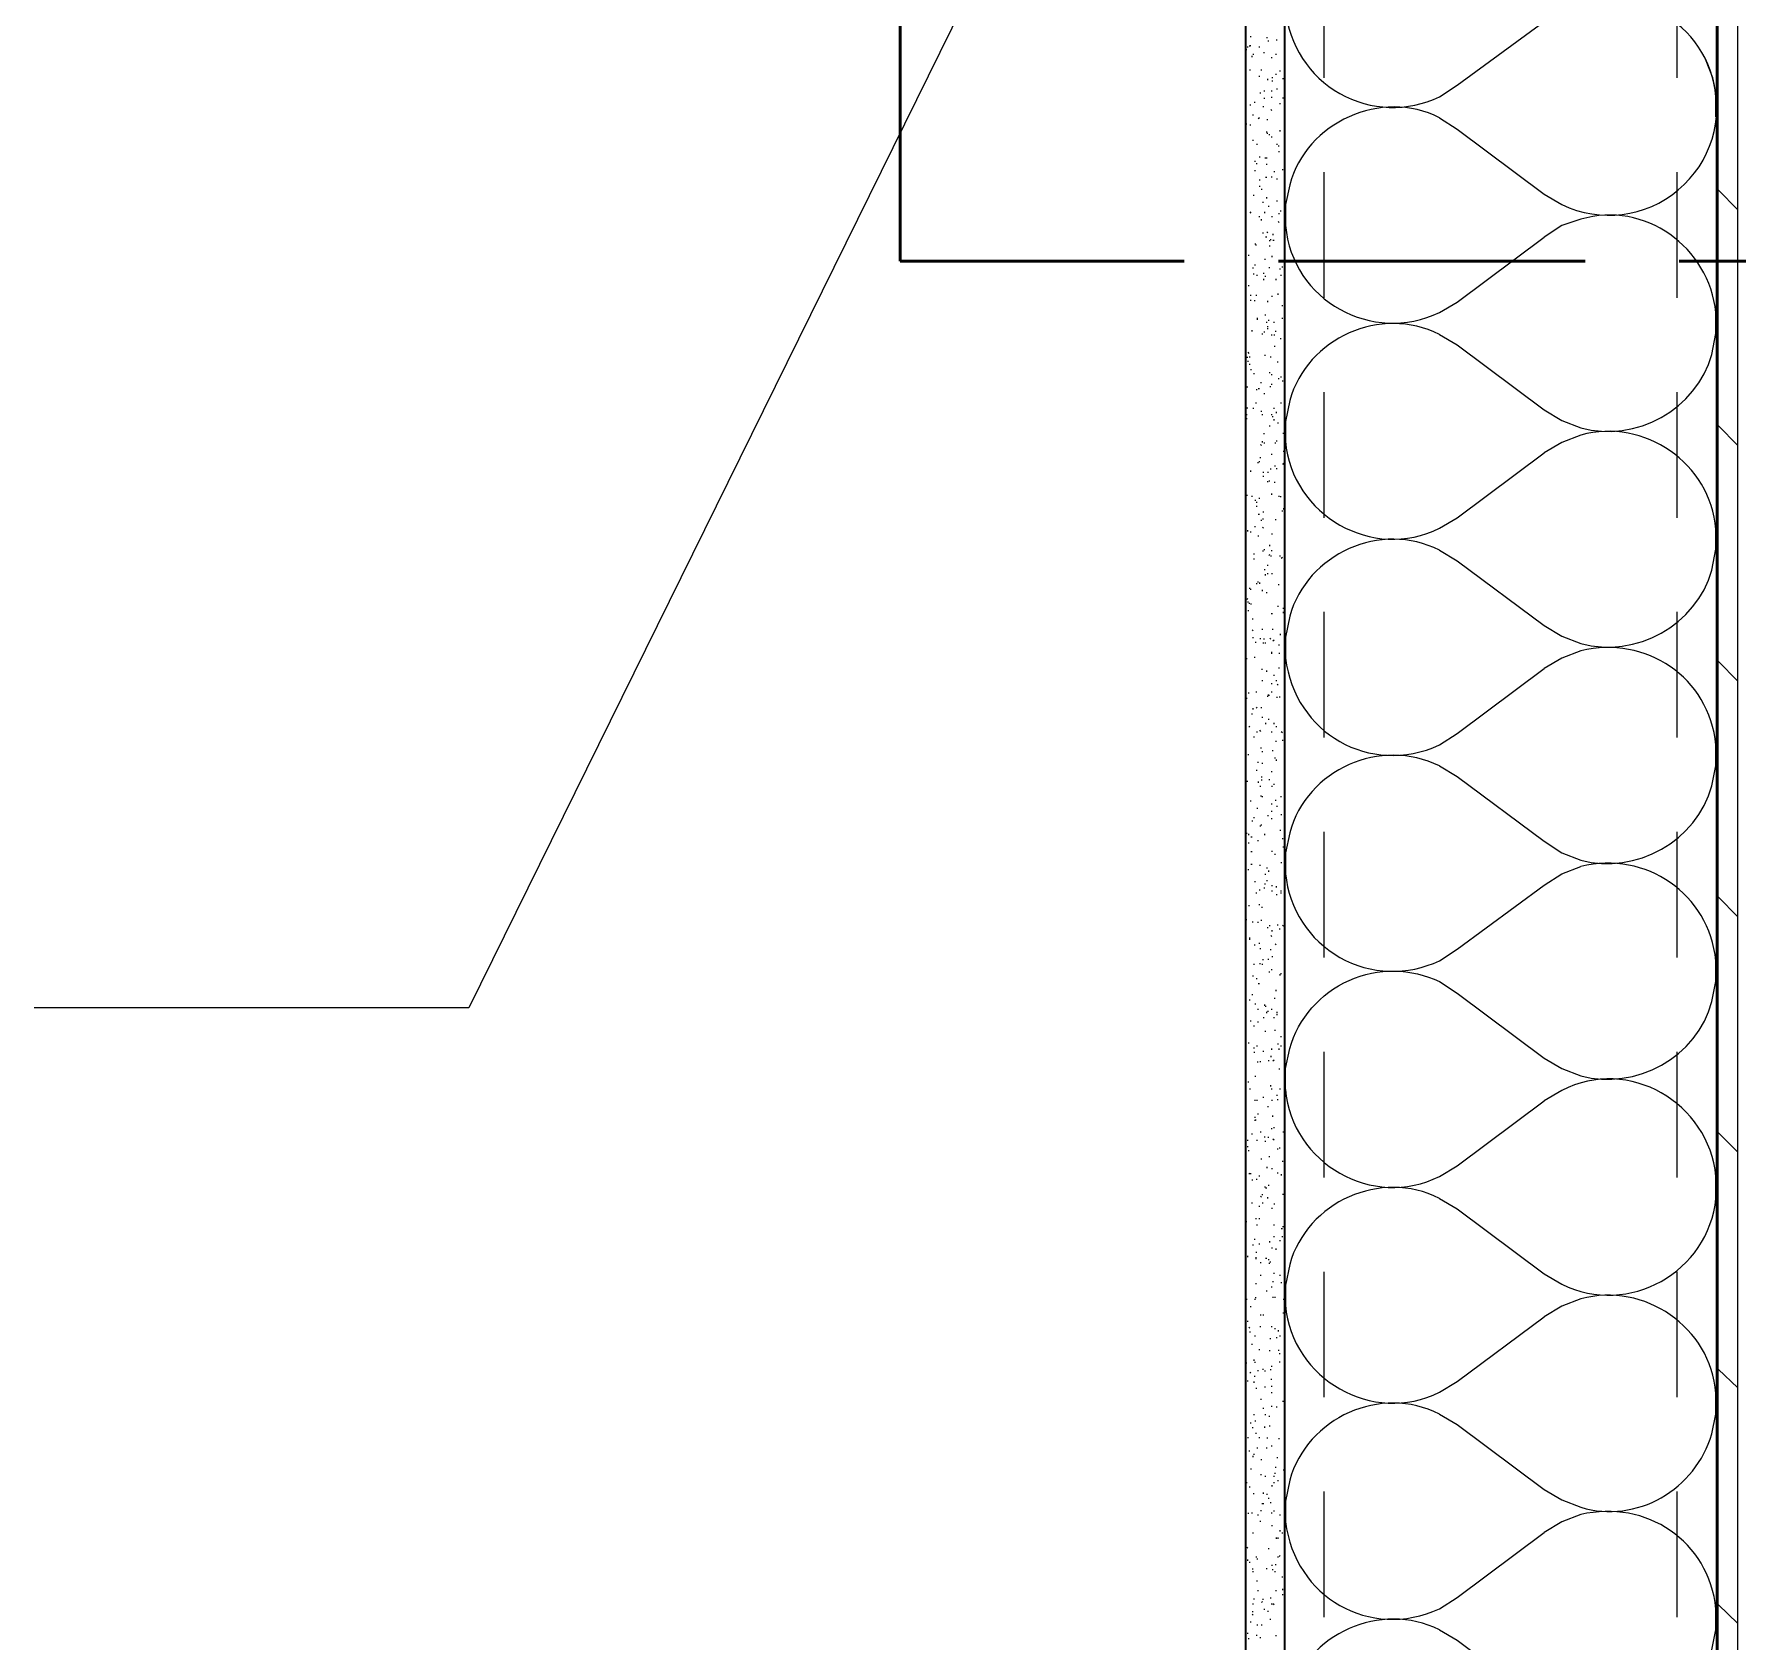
# Model space of a CAD drawing. Header units: inches. Extents: x 5 to 516, y -193 to 129.
# Drawn here: x 338.704 to 340.512, y -36.962 to -35.256 of the extents above; entities that cross this region are included whole.
import ezdxf

# ---------------------------------------------------------------- set-up
doc = ezdxf.new("R2010")
doc.units = ezdxf.units.IN
doc.header["$MEASUREMENT"] = 0
doc.linetypes.add('PDF_IMPORT', pattern=[1, 0.8, -0.2])
doc.layers.add('PDF5_Geometry', color=7, linetype='Continuous')

msp = doc.modelspace()

# ---------------------------------------------------------------- linework, layer by layer
at = {"layer": 'PDF5_Geometry', "lineweight": 35}
for points in [[(340.4899169, -44.6356774), (340.4899169, -25.9690092), (340.531028, -25.9690092), (340.531028, -44.6356774)], [(339.9899169, -44.5945657), (339.9899169, -32.0101203), (340.031028, -32.0101203), (340.031028, -44.5945657)]]:
    msp.add_lwpolyline(points, close=True, dxfattribs=at)
at = {"layer": 'PDF5_Geometry', "lineweight": 15}
for points in [[(340.4910291, -44.6356768), (340.4910291, -25.9690086)], [(340.5121382, -44.6356768), (340.5121382, -25.9690086)], [(339.9154721, -34.7678979), (339.165472, -36.2890092), (338.7043608, -36.2890092)], [(339.9921409, -35.2701201), (339.9921409, -35.2690091)], [(339.9943631, -35.2690091), (339.9943631, -35.267898), (339.9954743, -35.267898)], [(339.9954743, -35.2590095), (339.9954743, -35.2578978)], [(340.0043631, -35.2701201), (340.0043631, -35.2690091)], [(340.0121409, -35.2590095), (340.0121409, -35.2601205)], [(340.0143631, -35.2634537), (340.013252, -35.2634537)], [(340.023252, -35.2623426), (340.0221409, -35.2623426)], [(339.9910298, -35.2723422), (339.9899187, -35.2723422)], [(339.9965854, -35.2801203), (339.9965854, -35.2790092)], [(339.9976965, -35.2767871), (339.9976965, -35.2778981)], [(340.0099187, -35.275676), (340.0088076, -35.275676)], [(340.0176965, -35.2812313), (340.0176965, -35.2801203)], [(340.0221409, -35.2778981), (340.0221409, -35.2767871)], [(340.0310298, -35.2801203), (340.0310298, -35.2790092)], [(339.9899187, -35.3034538), (339.9899187, -35.3045649)], [(339.9943631, -35.2934536), (339.9943631, -35.2945647)], [(340.0043631, -35.3012317), (340.0043631, -35.30012)], [(340.0065853, -35.2945647), (340.0065853, -35.2934536)], [(340.013252, -35.3045649), (340.013252, -35.3034538)], [(340.0188076, -35.3023427), (340.0176965, -35.3023427)], [(340.0188076, -35.3056759), (340.0176965, -35.3056759)], [(340.0221409, -35.299009), (340.0221409, -35.2978979)], [(340.0265854, -35.2956758), (340.0265854, -35.2945647)], [(340.0299187, -35.3034538), (340.0288076, -35.3034538)], [(340.0310298, -35.2890094), (340.0310298, -35.2878983)], [(339.9899187, -35.3090091), (339.9899187, -35.3078981)], [(340.0054743, -35.3190093), (340.0054743, -35.3178982)], [(340.0099187, -35.3167872), (340.0099187, -35.3156761)], [(340.0099187, -35.3245646), (340.0099187, -35.3234535)], [(340.0176965, -35.3167872), (340.0176965, -35.3156761)], [(340.0176965, -35.3234535), (340.0176965, -35.3223425)], [(340.023252, -35.314565), (340.023252, -35.3134534)], [(340.0288076, -35.3234535), (340.0299187, -35.3234535)], [(340.4888047, -35.3434539), (340.4888047, -35.3223427)], [(339.9954743, -35.3312316), (339.9943631, -35.3312316)], [(339.9976965, -35.3423428), (339.9976965, -35.3412312)], [(339.9988076, -35.3278978), (339.9999187, -35.3278978)], [(340.0088076, -35.3334537), (340.0088076, -35.3323426)], [(340.0165854, -35.3356758), (340.0176965, -35.3367869)], [(340.0265854, -35.3301205), (340.0265854, -35.3290094)], [(340.4910291, -35.3378985), (340.489918, -35.3367874)], [(339.9910298, -35.3512313), (339.9899187, -35.3512313)], [(339.9954743, -35.3523424), (339.9943631, -35.3523424)], [(340.0043631, -35.3445649), (340.0032521, -35.345676)], [(340.013252, -35.3467871), (340.0121409, -35.3467871)], [(340.0121409, -35.3601204), (340.0121409, -35.3590094)], [(340.0265854, -35.3590094), (340.0265854, -35.3578983)], [(339.9976965, -35.369009), (339.9976965, -35.3678979)], [(340.0021409, -35.3734538), (340.0021409, -35.3723427)], [(340.013252, -35.3612315), (340.0121409, -35.3612315)], [(340.0143631, -35.3623425), (340.0154743, -35.3623425)], [(340.0176965, -35.3656757), (340.0176965, -35.3645647)], [(340.023252, -35.3734538), (340.023252, -35.3723427)], [(340.0254743, -35.3745648), (340.0243631, -35.3745648)], [(339.9899187, -35.3834534), (339.9899187, -35.384565)], [(339.9999187, -35.3912314), (339.9999187, -35.3901203)], [(340.0021409, -35.3934535), (340.0010298, -35.3934535)], [(340.0043631, -35.3856761), (340.0043631, -35.3867871)], [(340.0110298, -35.3878982), (340.0110298, -35.3867871)], [(340.0121409, -35.3878982), (340.0121409, -35.3867871)], [(340.0121409, -35.3945646), (340.0121409, -35.3934535)], [(340.0254743, -35.3812312), (340.0254743, -35.3801202)], [(340.0310298, -35.3912314), (340.0310298, -35.3923425)], [(339.9999187, -35.4012315), (339.9999187, -35.4001205)], [(340.0043631, -35.4101201), (340.0043631, -35.4112311)], [(340.0121409, -35.407898), (340.0110298, -35.407898)], [(340.0176965, -35.407898), (340.0176965, -35.4067869)], [(340.0199187, -35.4012315), (340.0199187, -35.4023426)], [(340.023252, -35.4101201), (340.023252, -35.409009)], [(340.0288076, -35.3990094), (340.0288076, -35.4001205)], [(339.9976965, -35.4267872), (339.9988076, -35.4267872)], [(340.0043631, -35.416787), (340.0043631, -35.4178981)], [(340.0065853, -35.4201202), (340.0065853, -35.4212313)], [(340.0121409, -35.4301204), (340.0121409, -35.4290093)], [(340.023252, -35.4334536), (340.023252, -35.4323425)], [(340.0310298, -35.4178981), (340.0310298, -35.416787)], [(340.0310298, -35.4245645), (340.0310298, -35.4234534)], [(340.0365854, -35.4156761), (340.0321409, -35.4367872), (340.0321409, -35.4590095)], [(340.5121382, -35.4423433), (340.4910271, -35.4212321)], [(339.9954743, -35.4445648), (339.9943631, -35.4456759)], [(340.0043631, -35.4501201), (340.0043631, -35.4490091)], [(340.0088076, -35.4345647), (340.0076965, -35.4345647)], [(340.0099187, -35.4445648), (340.0099187, -35.4456759)], [(340.0143631, -35.4390089), (340.0143631, -35.4378979)], [(340.0176965, -35.4490091), (340.0176965, -35.4501201)], [(340.0254743, -35.446787), (340.0254743, -35.4456759)], [(340.0265854, -35.4434538), (340.0276965, -35.4434538)], [(340.0065853, -35.4534539), (340.0065853, -35.4523423)], [(340.0076965, -35.4667867), (340.0088076, -35.4667867)], [(340.0121409, -35.4656756), (340.013252, -35.4667867)], [(340.0188076, -35.4678983), (340.0188076, -35.4690094)], [(340.0243631, -35.454565), (340.0254743, -35.4556761)], [(340.3454743, -35.4523425), (340.3254743, -35.4590092), (340.3065854, -35.4712314)], [(339.9999187, -35.4778979), (339.9999187, -35.479009)], [(340.0010298, -35.4801201), (340.0010298, -35.479009)], [(340.0121409, -35.4712315), (340.0110298, -35.4712315)], [(340.0154743, -35.4756758), (340.0154743, -35.4745647)], [(340.0154743, -35.4812317), (340.0154743, -35.4801201)], [(340.0165854, -35.4745647), (340.0165854, -35.4734537)], [(340.0188076, -35.4745647), (340.0199187, -35.4745647)], [(340.1954743, -35.5512317), (340.2143632, -35.5401206), (340.3065854, -35.4712317)], [(339.993252, -35.4912313), (339.993252, -35.4901202)], [(339.9976965, -35.5045646), (339.9976965, -35.5034536)], [(339.9999187, -35.5012314), (339.9999187, -35.5001204)], [(340.0099187, -35.4945645), (340.0110298, -35.4945645)], [(340.0143631, -35.5034536), (340.0154743, -35.5034536)], [(340.0176965, -35.4912313), (340.0176965, -35.4923424)], [(340.0265854, -35.5056757), (340.0265854, -35.5045646)], [(340.0288076, -35.5034536), (340.0288076, -35.5023425)], [(339.993252, -35.5234539), (339.993252, -35.5223423)], [(339.9976965, -35.5101205), (339.9988076, -35.5101205)], [(340.0021409, -35.5123427), (340.0021409, -35.5112316)], [(340.0088076, -35.5090095), (340.0088076, -35.5101205)], [(340.0088076, -35.5156759), (340.0088076, -35.5167869)], [(340.0110298, -35.5134537), (340.0110298, -35.5123427)], [(340.0221409, -35.5167869), (340.0221409, -35.5156759)], [(340.0276965, -35.5123427), (340.0276965, -35.5112316)], [(339.9954743, -35.5334535), (339.9954743, -35.5323424)], [(339.9954743, -35.5390094), (339.9954743, -35.5378983)], [(339.9999187, -35.5390094), (339.9988076, -35.5390094)], [(340.0010298, -35.5323424), (340.0010298, -35.5334535)], [(340.013252, -35.5401204), (340.013252, -35.5390094)], [(340.0176965, -35.5334535), (340.0176965, -35.5345646)], [(340.0243631, -35.5323424), (340.0243631, -35.5312314)], [(340.0021409, -35.556787), (340.0021409, -35.5578981), (340.0021409, -35.5590091)], [(340.0110298, -35.5545649), (340.0110298, -35.5534538)], [(340.0288076, -35.5445647), (340.0288076, -35.5434537)], [(340.0288076, -35.5578981), (340.0288076, -35.556787)], [(340.4843632, -35.5956759), (340.4888076, -35.5734537), (340.4888076, -35.5512314)], [(339.9965854, -35.5712314), (339.9965854, -35.5701204)], [(340.0076965, -35.5745646), (340.0076965, -35.5734536)], [(340.0099187, -35.5723425), (340.0099187, -35.5712314)], [(340.0121409, -35.5623423), (340.0121409, -35.5612313)], [(340.013252, -35.5667872), (340.013252, -35.5656761)], [(340.013252, -35.5690093), (340.013252, -35.5678982)], [(340.0143631, -35.5601202), (340.0143631, -35.5590091)], [(340.0176965, -35.5756757), (340.0176965, -35.5745646)], [(340.0199187, -35.5623423), (340.0199187, -35.5612313)], [(340.0199187, -35.5745646), (340.0199187, -35.5756757)], [(340.0221409, -35.5712314), (340.0210298, -35.5712314)], [(340.1954743, -35.5745648), (340.2143632, -35.5856759), (340.3065854, -35.6545648), (340.3254743, -35.6656759), (340.3454743, -35.6734537)], [(339.9921409, -35.5934539), (339.993252, -35.594565)], [(340.0199187, -35.5867869), (340.0210298, -35.5867869)], [(340.0276965, -35.5790095), (340.0265854, -35.5790095)], [(340.4910291, -35.5878986), (340.489918, -35.5867874)], [(339.9921409, -35.5990092), (339.9910298, -35.5990092)], [(339.9921409, -35.6023424), (339.9921409, -35.6034535)], [(339.9943631, -35.5990092), (339.9943631, -35.5978981)], [(339.9943631, -35.6067872), (339.9943631, -35.6056756)], [(339.9954743, -35.6112315), (339.9954743, -35.6123426)], [(340.0110298, -35.5967871), (340.0099187, -35.5967871)], [(340.0165854, -35.5990092), (340.0165854, -35.5978981)], [(340.023252, -35.6034535), (340.0243631, -35.6034535)], [(339.9910298, -35.6301202), (339.9921409, -35.6301202)], [(339.9988076, -35.6167868), (339.9988076, -35.6156758)], [(340.0054743, -35.6256759), (340.0065853, -35.6256759)], [(340.0154743, -35.6156758), (340.0154743, -35.6145647)], [(340.0165854, -35.6301202), (340.0154743, -35.6301202)], [(340.0176965, -35.6178979), (340.0176965, -35.6167868)], [(340.0176965, -35.6278981), (340.0176965, -35.626787)], [(340.0243631, -35.6212317), (340.0254743, -35.6212317)], [(340.0276965, -35.6201206), (340.0276965, -35.619009)], [(340.0288076, -35.6234538), (340.0288076, -35.6245649)], [(340.0021409, -35.6334534), (340.0010298, -35.6334534)], [(340.0010298, -35.6478984), (340.0010298, -35.6467868)], [(340.0043631, -35.6323423), (340.0032521, -35.6323423)], [(340.0099187, -35.6378982), (340.0099187, -35.6367872)], [(340.0276965, -35.6478984), (340.0276965, -35.6467868)], [(340.0310298, -35.6378982), (340.0310298, -35.6390093)], [(340.0365854, -35.6445648), (340.0321409, -35.666787), (340.0321409, -35.6878981)], [(339.9910298, -35.6523426), (339.9921409, -35.6523426)], [(339.9910298, -35.6601201), (339.9910298, -35.659009)], [(339.9910298, -35.6645649), (339.9910298, -35.6634539)], [(339.9976965, -35.6523426), (339.9976965, -35.6534537)], [(340.0065853, -35.6567869), (340.0065853, -35.6556758)], [(340.0076965, -35.6601201), (340.0076965, -35.659009)], [(340.0176965, -35.6601201), (340.0176965, -35.659009)], [(340.0188076, -35.6623428), (340.0188076, -35.6612312)], [(340.0199187, -35.6534537), (340.0199187, -35.6523426)], [(340.0199187, -35.665676), (340.0199187, -35.6645649)], [(340.0221409, -35.6567869), (340.0221409, -35.657898)], [(340.0099187, -35.6801204), (340.0088076, -35.6801204)], [(340.0154743, -35.6723424), (340.0154743, -35.6712313)], [(340.0243631, -35.6690092), (340.0243631, -35.6678981)], [(340.0299187, -35.6801204), (340.0299187, -35.6790093)], [(340.0310298, -35.6790093), (340.0310298, -35.6778983)], [(340.3454743, -35.6812323), (340.3254743, -35.6890101), (340.3065854, -35.7001212)], [(340.5121382, -35.6923433), (340.4910271, -35.6712322)], [(340.0054743, -35.6912316), (340.0065853, -35.6923427)], [(340.0076965, -35.6890089), (340.0076965, -35.6878979)], [(340.0099187, -35.6901206), (340.0099187, -35.6890089)], [(340.0176965, -35.7023423), (340.0176965, -35.7012312)], [(340.0210298, -35.6890089), (340.0210298, -35.6901206)], [(340.023252, -35.6878979), (340.0221409, -35.6878979)], [(340.0299187, -35.697898), (340.0299187, -35.6990091)], [(340.1954743, -35.7801203), (340.2143632, -35.7690092), (340.3065854, -35.7001203)], [(339.9954743, -35.7201205), (339.9954743, -35.7190094)], [(340.0032521, -35.7112314), (340.0032521, -35.7101203)], [(340.0043631, -35.7101203), (340.0043631, -35.7090093)], [(340.0054743, -35.7056761), (340.0054743, -35.704565)], [(340.0088076, -35.7212316), (340.0088076, -35.7201205)], [(340.013252, -35.7201205), (340.013252, -35.7212316)], [(340.0165854, -35.7178984), (340.0165854, -35.7167867)], [(340.0210298, -35.7145646), (340.0210298, -35.7134535)], [(340.0221409, -35.7167867), (340.023252, -35.7167867)], [(340.0299187, -35.7112314), (340.0288076, -35.7123425)], [(339.9899187, -35.7256758), (339.9899187, -35.7245648)], [(340.0088076, -35.7256758), (340.0088076, -35.7245648)], [(340.013252, -35.7312317), (340.013252, -35.7301201)], [(340.0154743, -35.7301201), (340.0143631, -35.7301201)], [(340.0199187, -35.7312317), (340.0210298, -35.7312317)], [(339.9910298, -35.7445645), (339.9910298, -35.7456761)], [(339.9965854, -35.7467872), (339.9965854, -35.7456761)], [(339.9999187, -35.7501204), (339.9999187, -35.7512315)], [(340.0010298, -35.7523425), (340.0021409, -35.7523425)], [(340.0010298, -35.7567868), (340.0021409, -35.7567868)], [(340.0043631, -35.7490093), (340.0043631, -35.7478983)], [(340.0176965, -35.7445645), (340.0176965, -35.7434534)], [(340.0254743, -35.7467872), (340.0254743, -35.7456761)], [(340.0276965, -35.7467872), (340.0265854, -35.7467872)], [(340.0043631, -35.7656759), (340.0032521, -35.7656759)], [(340.0065853, -35.7723423), (340.0065853, -35.7712312)], [(340.0076965, -35.7701202), (340.0088076, -35.7701202)], [(340.0088076, -35.7634538), (340.0088076, -35.7623427)], [(340.0221409, -35.7712312), (340.0210298, -35.7712312)], [(340.0288076, -35.7623427), (340.0288076, -35.7612316)], [(340.0299187, -35.7590095), (340.0299187, -35.7601206)], [(339.9921409, -35.7834535), (339.9921409, -35.7823424)], [(339.9954743, -35.7845646), (339.9954743, -35.7834535)], [(339.9999187, -35.7790092), (339.9999187, -35.7778982)], [(340.0032521, -35.7878983), (340.0032521, -35.7890094)], [(340.0076965, -35.7790092), (340.0088076, -35.7801203)], [(340.0176965, -35.7856757), (340.0176965, -35.7867873)], [(340.0310298, -35.7812314), (340.0310298, -35.7801203)], [(340.4843632, -35.8245656), (340.4888076, -35.8023434), (340.4888076, -35.7812323)], [(339.9988076, -35.8078981), (339.9988076, -35.806787)], [(340.0088076, -35.8045649), (340.0076965, -35.8045649)], [(340.0099187, -35.8034538), (340.0099187, -35.8023428)], [(340.0154743, -35.8078981), (340.0143631, -35.8090092)], [(340.0154743, -35.799009), (340.0154743, -35.7978979)], [(340.0165854, -35.8090092), (340.0165854, -35.8101202)], [(340.0176965, -35.8045649), (340.0176965, -35.8034538)], [(340.0265854, -35.8101202), (340.0265854, -35.8090092)], [(340.0288076, -35.8112313), (340.0276965, -35.8123424)], [(340.1954743, -35.8034545), (340.2143632, -35.8145656), (340.3065854, -35.8834545), (340.3254743, -35.8945657), (340.3454743, -35.9023434)], [(339.9988076, -35.8134534), (339.9988076, -35.8123424)], [(340.0099187, -35.8234536), (340.0099187, -35.8245647)], [(340.0110298, -35.8301205), (340.0110298, -35.8290095)], [(340.013252, -35.8201204), (340.013252, -35.8190093)], [(340.013252, -35.8290095), (340.013252, -35.8278978)], [(340.0176965, -35.8278978), (340.0176965, -35.8290095)], [(339.9943631, -35.844565), (339.9943631, -35.8434539)], [(339.9954743, -35.845676), (339.9954743, -35.844565)], [(340.0021409, -35.8390091), (340.0010298, -35.8390091)], [(340.0032521, -35.837898), (340.0032521, -35.8367869)], [(340.0043631, -35.837898), (340.0043631, -35.8390091)], [(340.0076965, -35.8467871), (340.0076965, -35.845676)], [(340.0121409, -35.8490092), (340.0121409, -35.8478982)], [(340.0254743, -35.8401201), (340.0243631, -35.8401201)], [(340.0310298, -35.8401201), (340.0310298, -35.8390091)], [(340.0310298, -35.844565), (340.0310298, -35.8434539)], [(340.4910291, -35.8378986), (340.489918, -35.8367875)], [(339.9921409, -35.8545646), (339.9910298, -35.8556756)], [(339.9921409, -35.8578983), (339.9921409, -35.8590094)], [(339.9943631, -35.8601205), (339.993252, -35.8601205)], [(339.9954743, -35.8601205), (339.9954743, -35.8612315)], [(340.0243631, -35.8634537), (340.0243631, -35.8623426)], [(340.0299187, -35.8656758), (340.0299187, -35.8645647)], [(339.993252, -35.8678979), (339.9921409, -35.8678979)], [(339.9976965, -35.876787), (339.9965854, -35.876787)], [(340.0299187, -35.8701206), (340.0299187, -35.869009)], [(340.0365854, -35.8734545), (340.0321409, -35.8956768), (340.0321409, -35.917899)], [(339.9965854, -35.8878982), (339.9976965, -35.8890093)], [(339.9976965, -35.8967868), (339.9976965, -35.8956757)], [(340.0010298, -35.9012316), (339.9999187, -35.9012316)], [(340.0054743, -35.8978984), (340.0054743, -35.8967868)], [(340.0076965, -35.8878982), (340.0076965, -35.8867872)], [(340.0099187, -35.8978984), (340.0088076, -35.8978984)], [(340.0088076, -35.9023427), (340.0088076, -35.9012316)], [(340.0110298, -35.9023427), (340.0110298, -35.9012316)], [(340.0154743, -35.8967868), (340.0165854, -35.8978984)], [(340.0188076, -35.8878982), (340.0188076, -35.8867872)], [(340.0199187, -35.8990095), (340.0188076, -35.9001205)], [(340.0265854, -35.8923425), (340.0265854, -35.8934536)], [(339.9910298, -35.9190092), (339.9910298, -35.9178981)], [(339.9988076, -35.9167871), (339.9999187, -35.9167871)], [(340.0176965, -35.9134539), (340.0176965, -35.9123428), (340.0176965, -35.9112312)], [(340.0254743, -35.9045648), (340.0254743, -35.9034537)], [(340.0254743, -35.9123428), (340.0254743, -35.9134539)], [(340.3454743, -35.9101209), (340.3254743, -35.9178987), (340.3065854, -35.9290098)], [(339.9899187, -35.9378979), (339.9899187, -35.9367868)], [(340.0076965, -35.9301204), (340.0065853, -35.9301204)], [(340.0121409, -35.9323426), (340.0121409, -35.9312315)], [(340.0199187, -35.9367868), (340.0199187, -35.9356758)], [(340.0254743, -35.9290094), (340.0254743, -35.9278983)], [(340.1954743, -36.0101212), (340.2143632, -35.997899), (340.3065854, -35.9290101)], [(340.5121382, -35.9423433), (340.4910271, -35.9212322)], [(339.993252, -35.9556761), (339.993252, -35.954565)], [(340.0010298, -35.953454), (340.0010298, -35.954565)], [(340.0076965, -35.9423427), (340.0076965, -35.9412317)], [(340.0176965, -35.9456759), (340.0176965, -35.9445649)], [(340.0176965, -35.954565), (340.0176965, -35.953454)], [(340.0221409, -35.9412317), (340.0221409, -35.9423427)], [(340.023252, -35.9456759), (340.0243631, -35.946787)], [(339.9910298, -35.9612314), (339.9910298, -35.9601204)], [(339.9976965, -35.9723426), (339.9976965, -35.9712316)], [(340.0021409, -35.9701205), (340.0010298, -35.9712316)], [(340.0065853, -35.9712316), (340.0065853, -35.9701205)], [(340.013252, -35.9567871), (340.0143631, -35.9567871), (340.0143631, -35.9578982)], [(340.013252, -35.9590093), (340.013252, -35.9578982)], [(340.023252, -35.9601204), (340.023252, -35.9590093)], [(340.0254743, -35.9590093), (340.0265854, -35.9590093)], [(339.9943631, -35.9901203), (339.993252, -35.9912313)], [(339.9965854, -35.977898), (339.9965854, -35.9767869)], [(340.0076965, -35.9812317), (340.0076965, -35.9801201)], [(340.0110298, -35.9867871), (340.0110298, -35.9878981)], [(340.0143631, -35.9834539), (340.0143631, -35.9823428)], [(340.0199187, -35.9878981), (340.0199187, -35.9867871)], [(340.0221409, -35.9901203), (340.0221409, -35.9912313)], [(339.9988076, -36.0023426), (339.9988076, -36.0012315)], [(340.0021409, -35.9967872), (340.0021409, -35.9956762)], [(340.0043631, -35.9945645), (340.0054743, -35.9956762)], [(340.0176965, -35.9967872), (340.0176965, -35.9956762)], [(340.0221409, -36.0067868), (340.0221409, -36.0056757)], [(340.0276965, -35.9956762), (340.0288076, -35.9967872)], [(340.0288076, -36.0045647), (340.0288076, -36.0056757)], [(340.4843632, -36.0534543), (340.4888076, -36.0323432), (340.4888076, -36.0101209)], [(339.9921409, -36.0201202), (339.993252, -36.0201202)], [(340.0032521, -36.0290093), (340.0032521, -36.0278982)], [(340.0065853, -36.0134538), (340.0054743, -36.0134538)], [(340.0076965, -36.017898), (340.0076965, -36.016787)], [(340.0188076, -36.016787), (340.0188076, -36.0156759)], [(340.0210298, -36.024565), (340.0210298, -36.0234539)], [(340.0221409, -36.0256761), (340.0221409, -36.0267871)], [(340.0010298, -36.0367873), (340.0021409, -36.0367873)], [(340.0065853, -36.0434537), (340.0065853, -36.0445648)], [(340.0065853, -36.0467869), (340.0065853, -36.047898)], [(340.0076965, -36.0301203), (340.0076965, -36.0290093)], [(340.0143631, -36.0467869), (340.0154743, -36.0467869)], [(340.0176965, -36.0390094), (340.0176965, -36.0378984)], [(340.1954743, -36.0323432), (340.2143632, -36.0434543), (340.3065854, -36.1123432), (340.3254743, -36.1245654), (340.3454743, -36.1323432)], [(339.9921409, -36.049009), (339.9910298, -36.049009)], [(340.0032521, -36.049009), (340.0032521, -36.0501201)], [(340.0054743, -36.0545649), (340.0054743, -36.0534539)], [(340.0065853, -36.0645651), (340.0054743, -36.0645651)], [(340.0076965, -36.0656761), (340.0076965, -36.0645651)], [(340.0176965, -36.0534539), (340.0176965, -36.0545649)], [(340.0199187, -36.0523428), (340.0199187, -36.0512317)], [(340.0276965, -36.0656761), (340.0276965, -36.0645651)], [(339.9954743, -36.0701204), (339.9954743, -36.0690093)], [(340.0021409, -36.0767868), (340.0021409, -36.0778979)], [(340.0176965, -36.0734536), (340.0176965, -36.0723425)], [(340.0176965, -36.0812316), (340.0176965, -36.0801206)], [(340.0221409, -36.0690093), (340.0210298, -36.0690093)], [(340.023252, -36.0756757), (340.023252, -36.0745647)], [(339.9965854, -36.0901202), (339.9965854, -36.0912312)], [(339.9988076, -36.087898), (339.9988076, -36.086787)], [(340.0054743, -36.0967871), (340.0054743, -36.095676)], [(340.0065853, -36.095676), (340.0065853, -36.094565)], [(340.013252, -36.0845648), (340.013252, -36.0856759)], [(340.0176965, -36.0890091), (340.0176965, -36.087898)], [(340.0265854, -36.1001203), (340.0265854, -36.1012314)], [(340.0276965, -36.0834538), (340.0276965, -36.0845648)], [(340.4910291, -36.0878986), (340.489918, -36.0867875)], [(339.9910298, -36.1045646), (339.9910298, -36.1034535)], [(339.993252, -36.1056756), (339.993252, -36.1045646)], [(339.993252, -36.1145647), (339.993252, -36.1134537)], [(339.9965854, -36.1078983), (339.9954743, -36.1078983)], [(340.0032521, -36.1123426), (340.0032521, -36.1112315)], [(340.0099187, -36.1045646), (340.0099187, -36.1056756)], [(340.0288076, -36.1090094), (340.0288076, -36.1101205)], [(340.0299187, -36.119009), (340.0299187, -36.1178979)], [(339.9899187, -36.1212317), (339.9899187, -36.1201206)], [(339.9965854, -36.1234538), (339.9954743, -36.1234538)], [(339.9965854, -36.1367872), (339.9954743, -36.1367872)], [(340.0176965, -36.1223428), (340.0176965, -36.1234538)], [(340.0210298, -36.126787), (340.0210298, -36.125676)], [(340.0276965, -36.1345651), (340.0276965, -36.1356761)], [(339.9921409, -36.1423425), (339.993252, -36.1423425)], [(339.9999187, -36.1556759), (339.9999187, -36.1545648)], [(340.0054743, -36.1378983), (340.0043631, -36.1378983)], [(340.0110298, -36.1478984), (340.0110298, -36.1467868)], [(340.0121409, -36.1401204), (340.0121409, -36.1412315)], [(340.0121409, -36.1534537), (340.0121409, -36.1545648)], [(340.0143631, -36.1445646), (340.0143631, -36.1434536)], [(340.0010298, -36.1667871), (340.0010298, -36.1678982)], [(340.0043631, -36.1634539), (340.0043631, -36.164565)], [(340.0110298, -36.157898), (340.0099187, -36.157898)], [(340.0099187, -36.1623428), (340.0099187, -36.1612312)], [(340.0176965, -36.1590091), (340.0176965, -36.1601201)], [(340.0176965, -36.164565), (340.0176965, -36.165676)], [(340.0221409, -36.1601201), (340.0221409, -36.1612312)], [(340.023252, -36.1690092), (340.0221409, -36.1690092)], [(340.0276965, -36.165676), (340.0276965, -36.164565)], [(340.0276965, -36.1678982), (340.0276965, -36.1667871)], [(340.5121382, -36.1923433), (340.4910271, -36.1712322)], [(339.9899187, -36.1845647), (339.9899187, -36.1834537)], [(339.993252, -36.1801205), (339.993252, -36.1812315)], [(340.0043631, -36.1801205), (340.0043631, -36.1790094)], [(340.0065853, -36.1823426), (340.0076965, -36.1823426)], [(339.9910298, -36.1956759), (339.9899187, -36.1956759)], [(339.9965854, -36.1978981), (339.9976965, -36.1978981)], [(340.0032521, -36.1990091), (340.0032521, -36.1978981)], [(340.0065853, -36.196787), (340.0065853, -36.1956759)], [(340.013252, -36.204565), (340.013252, -36.203454)], [(340.0154743, -36.2023424), (340.0154743, -36.2012313)], [(340.0176965, -36.2067872), (340.0176965, -36.2078982)], [(340.0243631, -36.2012313), (340.023252, -36.2012313)], [(340.0265854, -36.2056761), (340.0254743, -36.2056761)], [(340.0288076, -36.2012313), (340.0299187, -36.2023424)], [(340.0310298, -36.1945649), (340.0310298, -36.1934538)], [(339.9943631, -36.2167868), (339.9943631, -36.2156757), (339.9943631, -36.2145646)], [(339.9988076, -36.2223427), (339.9999187, -36.2223427)], [(340.0043631, -36.2212316), (340.0043631, -36.2201205)], [(340.0054743, -36.2267869), (340.0054743, -36.2256759)], [(340.0165854, -36.2123425), (340.0176965, -36.2134536)], [(340.0165854, -36.227898), (340.0165854, -36.2267869)], [(340.0210298, -36.2212316), (340.0221409, -36.2223427)], [(339.9899187, -36.2445645), (339.9899187, -36.2434535)], [(339.9988076, -36.2434535), (339.9988076, -36.2423424)], [(340.0054743, -36.2423424), (340.0043631, -36.2423424)], [(340.0076965, -36.2378982), (340.0088076, -36.2378982)], [(340.0076965, -36.2434535), (340.0076965, -36.2423424)], [(340.0143631, -36.2378982), (340.013252, -36.2378982)], [(340.0176965, -36.2345649), (340.0188076, -36.2345649)], [(340.4843632, -36.2823429), (340.4888076, -36.2612318), (340.4888076, -36.2390095)], [(339.9976965, -36.2556758), (339.9976965, -36.2545647)], [(340.0010298, -36.2578979), (340.0021409, -36.2578979)], [(340.0043631, -36.2634538), (340.0032521, -36.2634538)], [(340.0154743, -36.2512315), (340.0143631, -36.2512315)], [(340.0176965, -36.2490094), (340.0176965, -36.2478983)], [(340.0265854, -36.2545647), (340.0265854, -36.2534536)], [(340.0276965, -36.2534536), (340.0276965, -36.2523426)], [(339.9943631, -36.2812314), (339.9943631, -36.2801204)], [(339.9965854, -36.274565), (339.9965854, -36.2756761)], [(340.0210298, -36.2790093), (340.0199187, -36.2790093)], [(340.0221409, -36.2712313), (340.0221409, -36.2701202)], [(339.9999187, -36.2845646), (339.9999187, -36.2856757)], [(340.0032521, -36.2912316), (340.0032521, -36.2901205)], [(340.0088076, -36.299009), (340.0088076, -36.3001201)], [(340.0099187, -36.2856757), (340.0099187, -36.2867873)], [(340.0110298, -36.2867873), (340.0110298, -36.2878984)], [(340.0121409, -36.2945648), (340.0121409, -36.2934537)], [(340.013252, -36.2923426), (340.013252, -36.2934537)], [(340.0176965, -36.2912316), (340.0176965, -36.2901205)], [(340.0199187, -36.3001201), (340.0199187, -36.299009)], [(340.023252, -36.2945648), (340.023252, -36.2934537)], [(340.023252, -36.2967869), (340.023252, -36.2956758)], [(339.9954743, -36.3034539), (339.9954743, -36.3023428)], [(339.9988076, -36.3090092), (339.9988076, -36.3078981)], [(340.0032521, -36.3045649), (340.0032521, -36.3034539)], [(340.0110298, -36.3145651), (340.0110298, -36.3134535)], [(340.0210298, -36.3134535), (340.0210298, -36.3123424)], [(339.993252, -36.3267868), (339.993252, -36.3256758)], [(339.9988076, -36.3323427), (339.9988076, -36.3312317)], [(339.9988076, -36.3356759), (339.9988076, -36.336787)], [(340.0021409, -36.3301206), (340.0021409, -36.3290095)], [(340.0088076, -36.3356759), (340.0088076, -36.3345648)], [(340.0176965, -36.3334538), (340.0176965, -36.3323427)], [(340.0243631, -36.3278979), (340.0243631, -36.3267868)], [(340.0254743, -36.3334538), (340.0254743, -36.3323427)], [(340.0276965, -36.3201204), (340.0276965, -36.3190094)], [(340.0276965, -36.3301206), (340.0276965, -36.3290095)], [(340.0032521, -36.3467871), (340.0021409, -36.3467871)], [(340.0054743, -36.3467871), (340.0054743, -36.3456761)], [(340.0143631, -36.3456761), (340.0143631, -36.344565)], [(340.0165854, -36.3401202), (340.0165854, -36.3412313)], [(340.0199187, -36.344565), (340.0188076, -36.3456761)], [(340.0254743, -36.3534535), (340.0254743, -36.3545646)], [(340.4910291, -36.3378986), (340.489918, -36.3367875)], [(339.993252, -36.367898), (339.9921409, -36.367898)], [(339.9999187, -36.3612316), (339.9999187, -36.3623426)], [(340.0165854, -36.3723428), (340.0165854, -36.3712317)], [(339.9943631, -36.3745649), (339.9943631, -36.375676)], [(339.9999187, -36.3878983), (339.9999187, -36.3867872)], [(340.0021409, -36.3878983), (340.0021409, -36.3867872)], [(340.0088076, -36.3845651), (340.0088076, -36.3834534)], [(340.0176965, -36.375676), (340.0176965, -36.3745649)], [(340.0176965, -36.3867872), (340.0176965, -36.3878983)], [(340.023252, -36.3823424), (340.023252, -36.3812313)], [(340.0243631, -36.3867872), (340.023252, -36.3867872)], [(340.0265854, -36.375676), (340.0265854, -36.3745649)], [(340.1954743, -36.4678984), (340.2143632, -36.4567873), (340.3065854, -36.3878984)], [(340.3254714, -36.376787), (340.3065825, -36.3878981)], [(339.9999187, -36.4056759), (339.9999187, -36.4045648)], [(339.9999187, -36.4090091), (339.9999187, -36.407898), (340.0010298, -36.407898)], [(340.0032521, -36.4023427), (340.0032521, -36.4012316)], [(340.013252, -36.3934536), (340.013252, -36.3945647)], [(340.0188076, -36.4045648), (340.0188076, -36.4034538)], [(339.9965854, -36.4234535), (339.9965854, -36.4223424)], [(340.0054743, -36.4201203), (340.0054743, -36.4212314)], [(340.0099187, -36.4256762), (340.0099187, -36.4267873)], [(340.0176965, -36.4178982), (340.0176965, -36.4167871)], [(340.0199187, -36.4167871), (340.0199187, -36.4156761)], [(340.0299187, -36.4212314), (340.0299187, -36.4201203)], [(340.0310298, -36.4234535), (340.0310298, -36.4223424)], [(340.5121382, -36.4423433), (340.4910271, -36.4212322)], [(339.9899187, -36.4301205), (339.9899187, -36.4312315)], [(339.9921409, -36.4301205), (339.9921409, -36.4290094)], [(339.9921409, -36.4367869), (339.9921409, -36.4356758)], [(339.993252, -36.4412317), (339.993252, -36.4401206)], [(340.0021409, -36.4301205), (340.0021409, -36.4290094)], [(340.0110298, -36.4312315), (340.0110298, -36.4301205)], [(340.0143631, -36.4267873), (340.013252, -36.4267873)], [(340.0188076, -36.4278984), (340.0199187, -36.4290094)], [(340.0243631, -36.439009), (340.023252, -36.439009)], [(340.0265854, -36.4378979), (340.0254743, -36.4378979)], [(340.0065853, -36.4501202), (340.0065853, -36.4490092)], [(340.0121409, -36.4578983), (340.0121409, -36.4590093)], [(340.0143631, -36.446787), (340.0154743, -36.446787)], [(340.0176965, -36.4590093), (340.0176965, -36.4601204)], [(340.0288076, -36.4512313), (340.0288076, -36.4523424)], [(339.9943631, -36.4645647), (339.993252, -36.4656757)], [(339.9954743, -36.4656757), (339.9954743, -36.4645647)], [(339.9965854, -36.4712316), (339.9965854, -36.4723427)], [(340.0021409, -36.4712316), (340.0010298, -36.4712316)], [(340.0043631, -36.4678984), (340.0043631, -36.4667868)], [(340.0099187, -36.4790091), (340.0110298, -36.4790091)], [(340.0110298, -36.4801202), (340.0121409, -36.4801202)], [(340.0143631, -36.477898), (340.0143631, -36.4767869)], [(340.0243631, -36.4645647), (340.023252, -36.4645647)], [(340.0276965, -36.4656757), (340.0276965, -36.4667868)], [(340.4888047, -36.4901203), (340.4888047, -36.4678981)], [(340.4888076, -36.4912315), (340.4888076, -36.4690093)], [(339.9965854, -36.4967873), (339.9965854, -36.4956762)], [(340.0043631, -36.5001205), (340.0043631, -36.4990094)], [(340.0054743, -36.4890092), (340.0065853, -36.4901203)], [(340.0076965, -36.4878982), (340.0076965, -36.4867871)], [(340.0076965, -36.4956762), (340.0076965, -36.4967873)], [(340.013252, -36.4912314), (340.013252, -36.4901203)], [(340.0199187, -36.4967873), (340.0199187, -36.4978983)], [(340.0288076, -36.4867871), (340.0299187, -36.4867871)], [(340.1954743, -36.4912315), (340.2143632, -36.5023426), (340.3065854, -36.5712315), (340.3254743, -36.5823426)], [(339.9899187, -36.5001205), (339.9899187, -36.5012315)], [(339.9899187, -36.5067869), (339.9899187, -36.5056758)], [(339.9899187, -36.515676), (339.9910298, -36.515676)], [(340.0010298, -36.5134538), (340.0010298, -36.5123427)], [(340.0043631, -36.5134538), (340.0043631, -36.5123427)], [(340.0176965, -36.5012315), (340.0176965, -36.5023426)], [(339.9988076, -36.5345646), (339.9999187, -36.5345646)], [(340.0021409, -36.5201202), (340.0021409, -36.5190092)], [(340.0199187, -36.5201202), (340.0199187, -36.5190092)], [(340.0199187, -36.5323425), (340.0199187, -36.5312314)], [(340.0288076, -36.523454), (340.0276965, -36.523454)], [(340.0288076, -36.5212313), (340.0299187, -36.5212313)], [(340.0288076, -36.5323425), (340.0288076, -36.5312314)], [(339.9921409, -36.5534539), (339.9921409, -36.5523428)], [(339.9976965, -36.5412316), (339.9976965, -36.5401205)], [(340.0010298, -36.547898), (340.0010298, -36.5490091)], [(340.0043631, -36.5401205), (340.0043631, -36.5390095)], [(340.0154743, -36.5378984), (340.0154743, -36.5367873)], [(340.0176965, -36.5434537), (340.0176965, -36.5445648)], [(340.0221409, -36.5456759), (340.0221409, -36.5445648)], [(340.0265854, -36.5367873), (340.0265854, -36.5356757)], [(340.0010298, -36.555676), (340.0010298, -36.554565), (340.0010298, -36.5534539)], [(340.0054743, -36.5590092), (340.0054743, -36.5601203)], [(340.0110298, -36.554565), (340.0121409, -36.554565)], [(340.0143631, -36.5567871), (340.0143631, -36.555676)], [(340.0143631, -36.5601203), (340.0154743, -36.5601203)], [(340.0165854, -36.5590092), (340.0154743, -36.5590092)], [(340.0199187, -36.5712315), (340.0199187, -36.5701204)], [(340.0365854, -36.5612315), (340.0321409, -36.5834537), (340.0321409, -36.6045648)], [(339.9899187, -36.5823427), (339.9899187, -36.5834538)], [(340.0010298, -36.5823427), (340.0010298, -36.5812317)], [(340.0054743, -36.5723426), (340.0054743, -36.5734536)], [(340.0121409, -36.5901202), (340.0121409, -36.5890091)], [(340.0176965, -36.5856759), (340.0176965, -36.5845649)], [(340.0188076, -36.5790095), (340.0188076, -36.5801206)], [(340.0265854, -36.5734536), (340.0265854, -36.5723426)], [(340.0276965, -36.5801206), (340.0276965, -36.5812317)], [(340.0310298, -36.5901202), (340.0310298, -36.5890091)], [(340.4910291, -36.5890097), (340.489918, -36.5867875)], [(339.9910298, -36.5990093), (339.9910298, -36.5978982)], [(339.9954743, -36.6067873), (339.9954743, -36.6056757)], [(340.0010298, -36.5967872), (339.9999187, -36.5967872)], [(339.9999187, -36.5990093), (339.9999187, -36.5978982)], [(340.0188076, -36.5956761), (340.0188076, -36.5967872)], [(340.0210298, -36.5967872), (340.0210298, -36.5956761)], [(340.0299187, -36.5978982), (340.0299187, -36.5990093)], [(340.3454743, -36.597899), (340.3254743, -36.6056768), (340.3065854, -36.6167879)], [(339.9899187, -36.6123426), (339.9899187, -36.6134537)], [(339.9921409, -36.6223428), (339.9921409, -36.6212317)], [(340.0054743, -36.6145648), (340.0054743, -36.6156758)], [(340.0088076, -36.6156758), (340.0088076, -36.6145648)], [(340.0299187, -36.6134537), (340.0299187, -36.6123426)], [(340.1954743, -36.6967871), (340.2143632, -36.685676), (340.3065854, -36.6167871)], [(339.993252, -36.6278981), (339.9943631, -36.6290092)], [(339.9943631, -36.6323424), (339.9943631, -36.6334535)], [(339.9999187, -36.6378983), (339.9999187, -36.6367872)], [(340.0054743, -36.6278981), (340.0054743, -36.6267871)], [(340.0165854, -36.6401204), (340.0154743, -36.6401204)], [(340.0176965, -36.6278981), (340.0176965, -36.6267871)], [(340.0210298, -36.6301203), (340.0210298, -36.6290092)], [(340.0221409, -36.6390094), (340.023252, -36.6390094)], [(340.0243631, -36.6312313), (340.0243631, -36.6323424)], [(340.0265854, -36.6378983), (340.0265854, -36.6367872)], [(339.9965854, -36.6467868), (339.9965854, -36.6456758)], [(340.0043631, -36.6523427), (340.0043631, -36.6512316)], [(340.0154743, -36.6534538), (340.0154743, -36.6523427)], [(340.0243631, -36.6523427), (340.0254743, -36.6523427)], [(340.0254743, -36.6556759), (340.0265854, -36.6556759)], [(339.9899187, -36.6656761), (339.9910298, -36.6656761)], [(339.9954743, -36.6756762), (339.9943631, -36.6767873)], [(339.9988076, -36.6634539), (339.9988076, -36.6623429)], [(339.9999187, -36.6656761), (339.9999187, -36.664565)], [(340.0032521, -36.6745646), (340.0032521, -36.6734535)], [(340.0076965, -36.6723425), (340.0088076, -36.6723425)], [(340.0110298, -36.6745646), (340.0099187, -36.6745646)], [(340.0165854, -36.6734535), (340.0165854, -36.6723425)], [(340.0176965, -36.6701203), (340.0176965, -36.6690093)], [(340.0254743, -36.664565), (340.0265854, -36.664565)], [(340.5121382, -36.6923434), (340.4910271, -36.6723434)], [(339.9899187, -36.6845648), (339.9899187, -36.6856758)], [(339.9921409, -36.6856758), (339.9921409, -36.6845648)], [(339.9999187, -36.6801205), (339.9988076, -36.6801205)], [(339.9988076, -36.6867869), (339.9988076, -36.6856758)], [(340.0010298, -36.6923428), (340.0010298, -36.6934539)], [(340.0099187, -36.6912317), (340.0110298, -36.6912317)], [(340.0176965, -36.6834537), (340.0165854, -36.6834537)], [(340.0176965, -36.6912317), (340.0176965, -36.6901207)], [(340.0176965, -36.6978981), (340.0176965, -36.6967871)], [(340.0310298, -36.6967871), (340.0310298, -36.6978981)], [(340.0065853, -36.7045651), (340.0054743, -36.7045651)], [(340.0088076, -36.7145647), (340.0088076, -36.7134536)], [(340.0176965, -36.7123425), (340.0176965, -36.7112315)], [(340.0221409, -36.7123425), (340.023252, -36.7123425)], [(340.0299187, -36.7067872), (340.0288076, -36.7067872)], [(340.0310298, -36.7134536), (340.0310298, -36.7145647)], [(340.4843632, -36.7412324), (340.4888076, -36.7201213), (340.4888076, -36.697899)], [(339.9954743, -36.7301202), (339.9954743, -36.7290091)], [(339.9988076, -36.7212316), (339.9988076, -36.7201206)], [(339.9999187, -36.726787), (339.9999187, -36.727898)], [(340.0099187, -36.7334539), (340.0099187, -36.734565)], [(340.0110298, -36.7212316), (340.0110298, -36.7201206)], [(340.0143631, -36.7223427), (340.0154743, -36.7223427)], [(340.0154743, -36.7334539), (340.0154743, -36.7323429)], [(340.1954743, -36.7201213), (340.2143632, -36.7312324), (340.3065854, -36.8001213), (340.3254743, -36.8112324), (340.3454743, -36.8190102)], [(339.9921409, -36.7445646), (339.9921409, -36.7456762)], [(339.9976965, -36.734565), (339.9965854, -36.734565)], [(340.0010298, -36.7412314), (340.0010298, -36.7401203)], [(340.0043631, -36.7456762), (340.0043631, -36.7445646)], [(340.013252, -36.7456762), (340.0121409, -36.7456762)], [(340.0254743, -36.7467873), (340.0254743, -36.7456762)], [(339.993252, -36.7590096), (339.9943631, -36.7590096)], [(339.9976965, -36.765676), (339.9976965, -36.7645649)], [(339.9988076, -36.7634538), (339.9988076, -36.7623428)], [(340.0021409, -36.7556758), (340.0021409, -36.7567869)], [(340.0065853, -36.7690092), (340.0065853, -36.7678981)], [(340.0121409, -36.7567869), (340.0121409, -36.7556758)], [(340.0176965, -36.7545647), (340.0176965, -36.7534537)], [(340.023252, -36.765676), (340.023252, -36.766787)], [(339.9954743, -36.7778983), (339.9954743, -36.7790093)], [(340.0065853, -36.7845647), (340.0054743, -36.7845647)], [(340.0110298, -36.7867874), (340.0110298, -36.7856757)], [(340.0199187, -36.7867874), (340.0199187, -36.7856757)], [(340.0221409, -36.7767872), (340.0210298, -36.7767872)], [(340.0210298, -36.7834536), (340.0210298, -36.7823425)], [(340.0299187, -36.7790093), (340.0299187, -36.7801204)], [(339.9910298, -36.7934538), (339.9910298, -36.7923427)], [(339.9943631, -36.797898), (339.9943631, -36.796787)], [(339.9988076, -36.804565), (339.9976965, -36.804565)], [(340.0088076, -36.804565), (340.0088076, -36.8034539)], [(340.0121409, -36.804565), (340.0121409, -36.805676)], [(340.0176965, -36.7956759), (340.0176965, -36.796787)], [(340.0199187, -36.7934538), (340.0199187, -36.7923427)], [(340.0243631, -36.7912316), (340.0243631, -36.7901205)], [(340.0365854, -36.7901213), (340.0321409, -36.8123435), (340.0321409, -36.8345657)], [(340.0054743, -36.8223426), (340.0065853, -36.8223426)], [(340.0076965, -36.8156762), (340.0076965, -36.8145651)], [(340.0088076, -36.8156762), (340.0088076, -36.8145651)], [(340.0143631, -36.8101203), (340.0143631, -36.8090092)], [(340.0165854, -36.8145651), (340.0165854, -36.8134535)], [(340.0199187, -36.8234537), (340.0199187, -36.8223426)], [(339.993252, -36.8256758), (339.9921409, -36.8256758)], [(339.9965854, -36.8256758), (339.9965854, -36.8245647)], [(340.0032521, -36.8278979), (340.0032521, -36.8267869)], [(340.0054743, -36.8345649), (340.0054743, -36.8334538)], [(340.0176965, -36.8256758), (340.0176965, -36.8245647)], [(340.0176965, -36.8378981), (340.0176965, -36.8390091)], [(340.0265854, -36.8278979), (340.0265854, -36.8267869)], [(340.3454743, -36.8267877), (340.3254743, -36.8345655), (340.3065854, -36.8456766)], [(340.4910291, -36.8390097), (340.489918, -36.8367875)], [(339.9976965, -36.8467872), (339.9976965, -36.8456761)], [(340.0221409, -36.8512314), (340.0221409, -36.8523425)], [(340.0243631, -36.8523425), (340.0243631, -36.8512314)], [(340.0265854, -36.8445651), (340.0265854, -36.843454)], [(340.0288076, -36.8467872), (340.0288076, -36.8456761)], [(340.1954743, -36.926788), (340.2143632, -36.9145657), (340.3065854, -36.8456768)], [(339.9910298, -36.8612316), (339.9921409, -36.8623427)], [(339.9921409, -36.875676), (339.9921409, -36.874565)], [(339.9943631, -36.8778982), (339.9943631, -36.8767871)], [(340.0010298, -36.8712318), (340.0010298, -36.8723428)], [(340.0021409, -36.8734539), (340.0021409, -36.874565)], [(340.0143631, -36.8634537), (340.0143631, -36.8623427)], [(340.0243631, -36.8723428), (340.0243631, -36.8712318)], [(340.0265854, -36.8701207), (340.0254743, -36.8712318)], [(340.0310298, -36.875676), (340.0310298, -36.8767871)], [(339.9899187, -36.8912315), (339.9899187, -36.8901204)], [(339.9976965, -36.8845651), (339.9965854, -36.8845651)], [(339.9976965, -36.8878983), (339.9976965, -36.8867873)], [(340.0121409, -36.8845651), (340.0121409, -36.8834535)], [(340.0176965, -36.8801203), (340.0176965, -36.8812314)], [(340.0188076, -36.8856762), (340.0188076, -36.8845651)], [(340.0221409, -36.8801203), (340.0210298, -36.8801203)], [(340.0210298, -36.8878983), (340.0210298, -36.8867873)], [(340.0288076, -36.8934536), (340.0288076, -36.8923426)], [(340.0021409, -36.8978985), (340.0021409, -36.8967869)], [(340.0032521, -36.9078981), (340.0032521, -36.906787)], [(340.0165854, -36.9156761), (340.0165854, -36.914565)], [(340.0221409, -36.9078981), (340.0221409, -36.906787)], [(340.0288076, -36.9056759), (340.0288076, -36.906787)], [(340.0288076, -36.9112313), (340.0288076, -36.9123429)], [(339.9976965, -36.9301205), (339.9965854, -36.9301205)], [(339.9965854, -36.9323427), (339.9976965, -36.9334537)], [(339.9976965, -36.9223425), (339.9976965, -36.9212314)], [(339.9988076, -36.9167872), (339.9988076, -36.9156761)], [(340.0076965, -36.9190093), (340.0065853, -36.9201204)], [(340.0088076, -36.9167872), (340.0076965, -36.9167872)], [(340.0099187, -36.9278984), (340.0099187, -36.9267873)], [(340.013252, -36.9290094), (340.013252, -36.9301205)], [(340.0176965, -36.9223425), (340.0176965, -36.9212314)], [(340.0188076, -36.9212314), (340.0199187, -36.9223425)], [(340.4843632, -36.970121), (340.4888076, -36.9490099), (340.4888076, -36.9267877)], [(340.5121382, -36.9423434), (340.4910271, -36.9223434)], [(339.9954743, -36.9412317), (339.9954743, -36.9401207)], [(340.0021409, -36.9434539), (340.0021409, -36.9445649)], [(340.0065853, -36.9434539), (340.0065853, -36.9445649)], [(340.0154743, -36.937898), (340.0165854, -36.937898)], [(340.1954743, -36.9490099), (340.2143632, -36.960121), (340.3065854, -37.0290099), (340.3254743, -37.0412321), (340.3454743, -37.0490099)], [(339.9921409, -36.953454), (339.9921409, -36.9523424)], [(339.993252, -36.9590094), (339.993252, -36.9578983)], [(340.0010298, -36.9545651), (340.0021409, -36.9545651)], [(340.0054743, -36.9578983), (340.0054743, -36.9567872)], [(340.0221409, -36.9556762), (340.0221409, -36.9545651)]]:
    msp.add_lwpolyline(points, dxfattribs=at)
at = {"layer": 'PDF5_Geometry', "linetype": 'PDF_IMPORT', "lineweight": 15, "ltscale": 0.166667}
for points in [[(340.0732502, -44.6356768), (340.0732502, -32.0523425)], [(340.4476942, -44.6356768), (340.4476942, -32.0523425)]]:
    msp.add_lwpolyline(points, dxfattribs=at)
at = {"layer": 'PDF5_Geometry', "linetype": 'PDF_IMPORT', "lineweight": 50, "ltscale": 0.406667}
msp.add_lwpolyline([(344.6032505, -33.893454), (344.6032505, -35.4967876), (339.6232486, -35.4967878), (339.6232493, -32.1956757), (341.7221374, -32.1956762), (341.72214, -33.8934535), (344.6032515, -33.893454)], dxfattribs=at)
at = {"layer": 'PDF5_Geometry', "lineweight": 15}
for points in [[(340.0365854, -35.1867875), (340.0321409, -35.2078987), (340.0321409, -35.2301209, 0.521626481), (340.1954743, -35.3223431), (340.2143632, -35.3101209), (340.3065825, -35.2423427), (340.3254714, -35.2301205)], [(340.1954743, -35.344565), (340.2143632, -35.3567872), (340.3065854, -35.4256761), (340.3254743, -35.4367872, 0.645355254), (340.4854743, -35.3023428), (340.4776965, -35.2823428)], [(340.0365854, -36.1034543), (340.0321409, -36.1245654), (340.0321409, -36.1467876, 0.521626481), (340.1954743, -36.2390099), (340.2143632, -36.2267876), (340.3065854, -36.1590095), (340.3254743, -36.1467873), (340.3454743, -36.1390095)], [(340.0321409, -36.3756762), (340.0321409, -36.353454), (340.0365854, -36.3323429, -0.463356077), (340.1954743, -36.2612318), (340.2143632, -36.273454), (340.3065854, -36.3423429), (340.3254743, -36.353454), (340.3454743, -36.3612318)]]:
    msp.add_lwpolyline(points, format="xyb", dxfattribs=at)
msp.add_lwpolyline([(340.0176965, -35.8701206), (340.0176965, -35.8712317)], close=True, dxfattribs=at)
for points in [[(340.4888047, -35.3223427), (340.4818233, -35.2427687), (340.3965269, -35.1959168), (340.3254714, -35.2301205)], [(340.1954743, -35.344565), (340.1343076, -35.3131391), (340.0540113, -35.3494354), (340.0365854, -35.4156761)], [(340.4888076, -35.5512314), (340.4814558, -35.4819907), (340.4133447, -35.4321203), (340.3454743, -35.4523425)], [(340.0321409, -35.4590095), (340.0391409, -35.5386021), (340.1244002, -35.5854354), (340.1954743, -35.5512317)], [(340.1954743, -35.5745648), (340.1332335, -35.5430462), (340.0551965, -35.5782685), (340.0365854, -35.6445648)], [(340.3454743, -35.6734537), (340.4035113, -35.689824), (340.4684558, -35.6540277), (340.4843632, -35.5956759)], [(340.4888076, -35.7812323), (340.4830854, -35.7113064), (340.4129002, -35.6627323), (340.3454743, -35.6812323)], [(340.0321409, -35.6878981), (340.0384928, -35.766324), (340.1250854, -35.8156759), (340.1954743, -35.7801203)], [(340.1954743, -35.8034545), (340.1332335, -35.771936), (340.0551965, -35.8071582), (340.0365854, -35.8734545)], [(340.3454743, -35.9023434), (340.4035113, -35.9187138), (340.4684558, -35.8829175), (340.4843632, -35.8245656)], [(340.4888076, -36.0101209), (340.481641, -35.9380654), (340.414715, -35.8937506), (340.3454743, -35.9101209)], [(340.0321409, -35.917899), (340.0419928, -35.9976027), (340.1215483, -36.0436768), (340.1954743, -36.0101212)], [(340.1954743, -36.0323432), (340.1332891, -36.0016209), (340.054715, -36.0358247), (340.0365854, -36.1034543)], [(340.3454743, -36.1323432), (340.4037521, -36.148121), (340.4688632, -36.1120654), (340.4843632, -36.0534543)], [(340.4888076, -36.2390095), (340.4812706, -36.1677873), (340.414678, -36.1221577), (340.3454743, -36.1390095)], [(340.3454743, -36.3612318), (340.4032891, -36.3769725), (340.469641, -36.3412688), (340.4843632, -36.2823429)], [(340.4888047, -36.4678981), (340.4813603, -36.3899166), (340.3961566, -36.3399536), (340.3254714, -36.376787)], [(340.0321409, -36.3756762), (340.0384928, -36.4541021), (340.1250854, -36.503454), (340.1954743, -36.4678984)], [(340.1954743, -36.4912315), (340.1332335, -36.459713), (340.0551965, -36.4949352), (340.0365854, -36.5612315)], [(340.3254743, -36.5823426), (340.3959743, -36.6173982), (340.4811039, -36.5694537), (340.4888076, -36.4912315)], [(340.4888076, -36.697899), (340.4830854, -36.6279731), (340.4129002, -36.579399), (340.3454743, -36.597899)], [(340.0321409, -36.6045648), (340.0384928, -36.6829908), (340.1250854, -36.7323426), (340.1954743, -36.6967871)], [(340.1954743, -36.7201213), (340.1332335, -36.6886028), (340.0551965, -36.723825), (340.0365854, -36.7901213)], [(340.3454743, -36.8190102), (340.4043261, -36.8371954), (340.4678076, -36.7995472), (340.4843632, -36.7412324)], [(340.4888076, -36.9267877), (340.481641, -36.8547321), (340.414715, -36.8104173), (340.3454743, -36.8267877)], [(340.0321409, -36.8345657), (340.0419928, -36.9142694), (340.1215483, -36.9603435), (340.1954743, -36.926788)], [(340.1954743, -36.9490099), (340.1332891, -36.9182877), (340.054715, -36.9524914), (340.0365854, -37.020121)]]:
    msp.add_open_spline(points, degree=3, dxfattribs=at)

doc.saveas('drawing.dxf')
